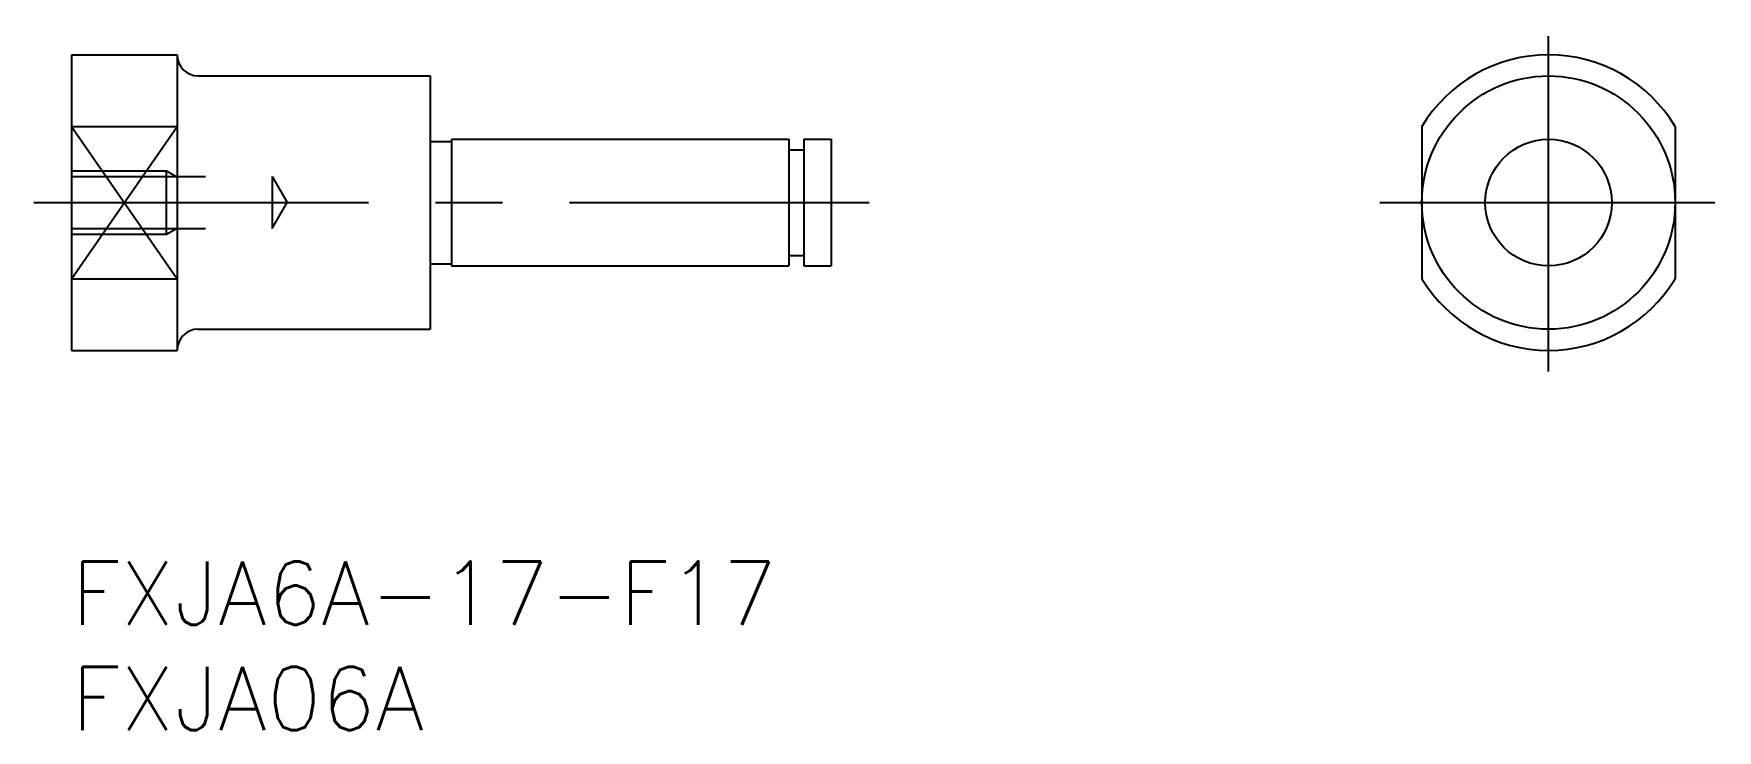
# Model space of a CAD drawing. Extents: x -1.8 to 78, y -8 to 25.
import ezdxf

# ---------------------------------------------------------------- set-up
doc = ezdxf.new("R2010")
doc.units = 0
doc.header["$LTSCALE"] = 0.5
doc.linetypes.add('CENTER', pattern=[50.8, 31.75, -6.35, 6.35, -6.35])
doc.linetypes.add('DASHED', pattern=[19.05, 12.7, -6.35])
for name, color, linetype in [('MSM_CENTER', 1, 'CENTER'), ('MSM_CONTINUOUS', 7, 'CONTINUOUS'), ('MSM_DASHED', 4, 'DASHED'), ('MSM_NARROW', 5, 'CONTINUOUS'), ('MSM_PART_NUMBER', 7, 'CONTINUOUS')]:
    doc.layers.add(name, color=color, linetype=linetype)
doc.styles.get("Standard").update_dxf_attribs({"font": 'txt.shx', "height": 3, "bigfont": 'bigfont.shx'})

# ---------------------------------------------------------------- blocks, each defined once
blk = doc.blocks.new('*U3')
at = {"layer": 'MSM_PART_NUMBER'}
blk.add_text('FXJA6A-17-F17', height=3, dxfattribs=at).set_placement((0, -3))
blk = doc.blocks.new('*U4')
at = {"layer": 'MSM_PART_NUMBER'}
blk.add_text('FXJA06A', height=3, dxfattribs=at).set_placement((0, -8))

msp = doc.modelspace()

# ---------------------------------------------------------------- linework, layer by layer
at = {"layer": 'MSM_CENTER'}
for p, q in [((70, 9), (70, 25)), ((-1.8, 17), (37.8, 17)), ((62, 17), (78, 17))]:
    msp.add_line(p, q, dxfattribs=at)
at = {"layer": 'MSM_CONTINUOUS'}
for p, q in [((0, 24), (0, 10)), ((0, 24), (5, 24)), ((5, 24), (5, 10)), ((6, 23), (17, 23)), ((17, 23), (17, 11)), ((0, 20.606), (5, 20.606)), ((18, 20), (34, 20)), ((18, 20), (18, 14)), ((34, 20), (34, 14)), ((34.7, 20), (36, 20)), ((34.7, 20), (34.7, 14)), ((36, 20), (36, 14)), ((64, 20.606), (64, 13.394)), ((76, 20.606), (76, 13.394)), ((17, 19.9), (18, 19.9)), ((34, 19.5), (34.7, 19.5)), ((34, 14.5), (34.7, 14.5)), ((17, 14.1), (18, 14.1)), ((18, 14), (34, 14)), ((34.7, 14), (36, 14)), ((0, 13.394), (5, 13.394)), ((6, 11), (17, 11)), ((0, 10), (5, 10))]:
    msp.add_line(p, q, dxfattribs=at)
for radius in [6, 3]:
    msp.add_circle((70, 17), radius, dxfattribs=at)
for centre, radius, start, end in [((6, 24), 1, 180, 270), ((70, 17), 7, 31.00272, 148.99728), ((70, 17), 7, 211.00272, 328.99728), ((6, 10), 1, 90, 180)]:
    msp.add_arc(centre, radius, start, end, dxfattribs=at)
at = {"layer": 'MSM_DASHED'}
for p, q in [((0, 18.5), (4.5, 18.5)), ((4.5, 18.5), (4.969, 18.23)), ((4.5, 15.5), (4.5, 18.5)), ((0, 18.23), (9.5, 18.23)), ((9.5, 18.23), (10.21, 17)), ((9.5, 18.23), (9.5, 15.77)), ((9.5, 15.77), (10.21, 17)), ((0, 15.77), (9.5, 15.77)), ((0, 15.5), (4.5, 15.5)), ((4.5, 15.5), (4.969, 15.77))]:
    msp.add_line(p, q, dxfattribs=at)
at = {"layer": 'MSM_NARROW'}
for p, q in [((0, 13.394), (5, 20.606)), ((0, 20.606), (5, 13.394))]:
    msp.add_line(p, q, dxfattribs=at)

# ---------------------------------------------------------------- block references
at = {"layer": 'MSM_CONTINUOUS'}
for name in ['*U3', '*U4']:
    msp.add_blockref(name, (0, 0), dxfattribs=at)

doc.saveas('drawing.dxf')
